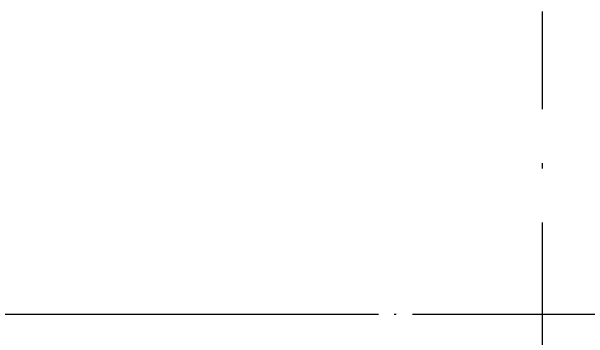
# Model space of a CAD drawing. Header units: millimetres. Extents: x -1120 to 100154, y -9529 to 14223.
# Drawn here: x 6836 to 8970, y 13011 to 14221 of the extents above; entities that cross this region are included whole.
import ezdxf

# ---------------------------------------------------------------- set-up
doc = ezdxf.new("R2010")
doc.units = ezdxf.units.MM
doc.linetypes.add('DOTE', pattern=[2.42, 2, -0.2, 0.02, -0.2])
doc.layers.add('A-DOTE', color=1, linetype='Continuous')
doc.layers.add('A-立面看线', color=7, linetype='Continuous')

msp = doc.modelspace()

# ---------------------------------------------------------------- linework, layer by layer
at = {"layer": 'A-DOTE', "linetype": 'DOTE', "ltscale": 1000}
for p, q in [((8800.1, 9019.9), (8800.1, 14221.2)), ((-1120, 13101.2), (14121.1, 13101.2))]:
    msp.add_line(p, q, dxfattribs=at)
at = {"layer": 'A-立面看线'}
for points in [[(7466.2, 13100.1), (6865.6, 13100.1)], [(7531.5, 13100.1), (7527.1, 13100.1)], [(8193, 13100.1), (7592.4, 13100.1)], [(8258.3, 13100.1), (8251.8, 13100.1)], [(8917.6, 13100.1), (8319.2, 13100.1)]]:
    msp.add_lwpolyline(points, dxfattribs=at)

doc.saveas('drawing.dxf')
